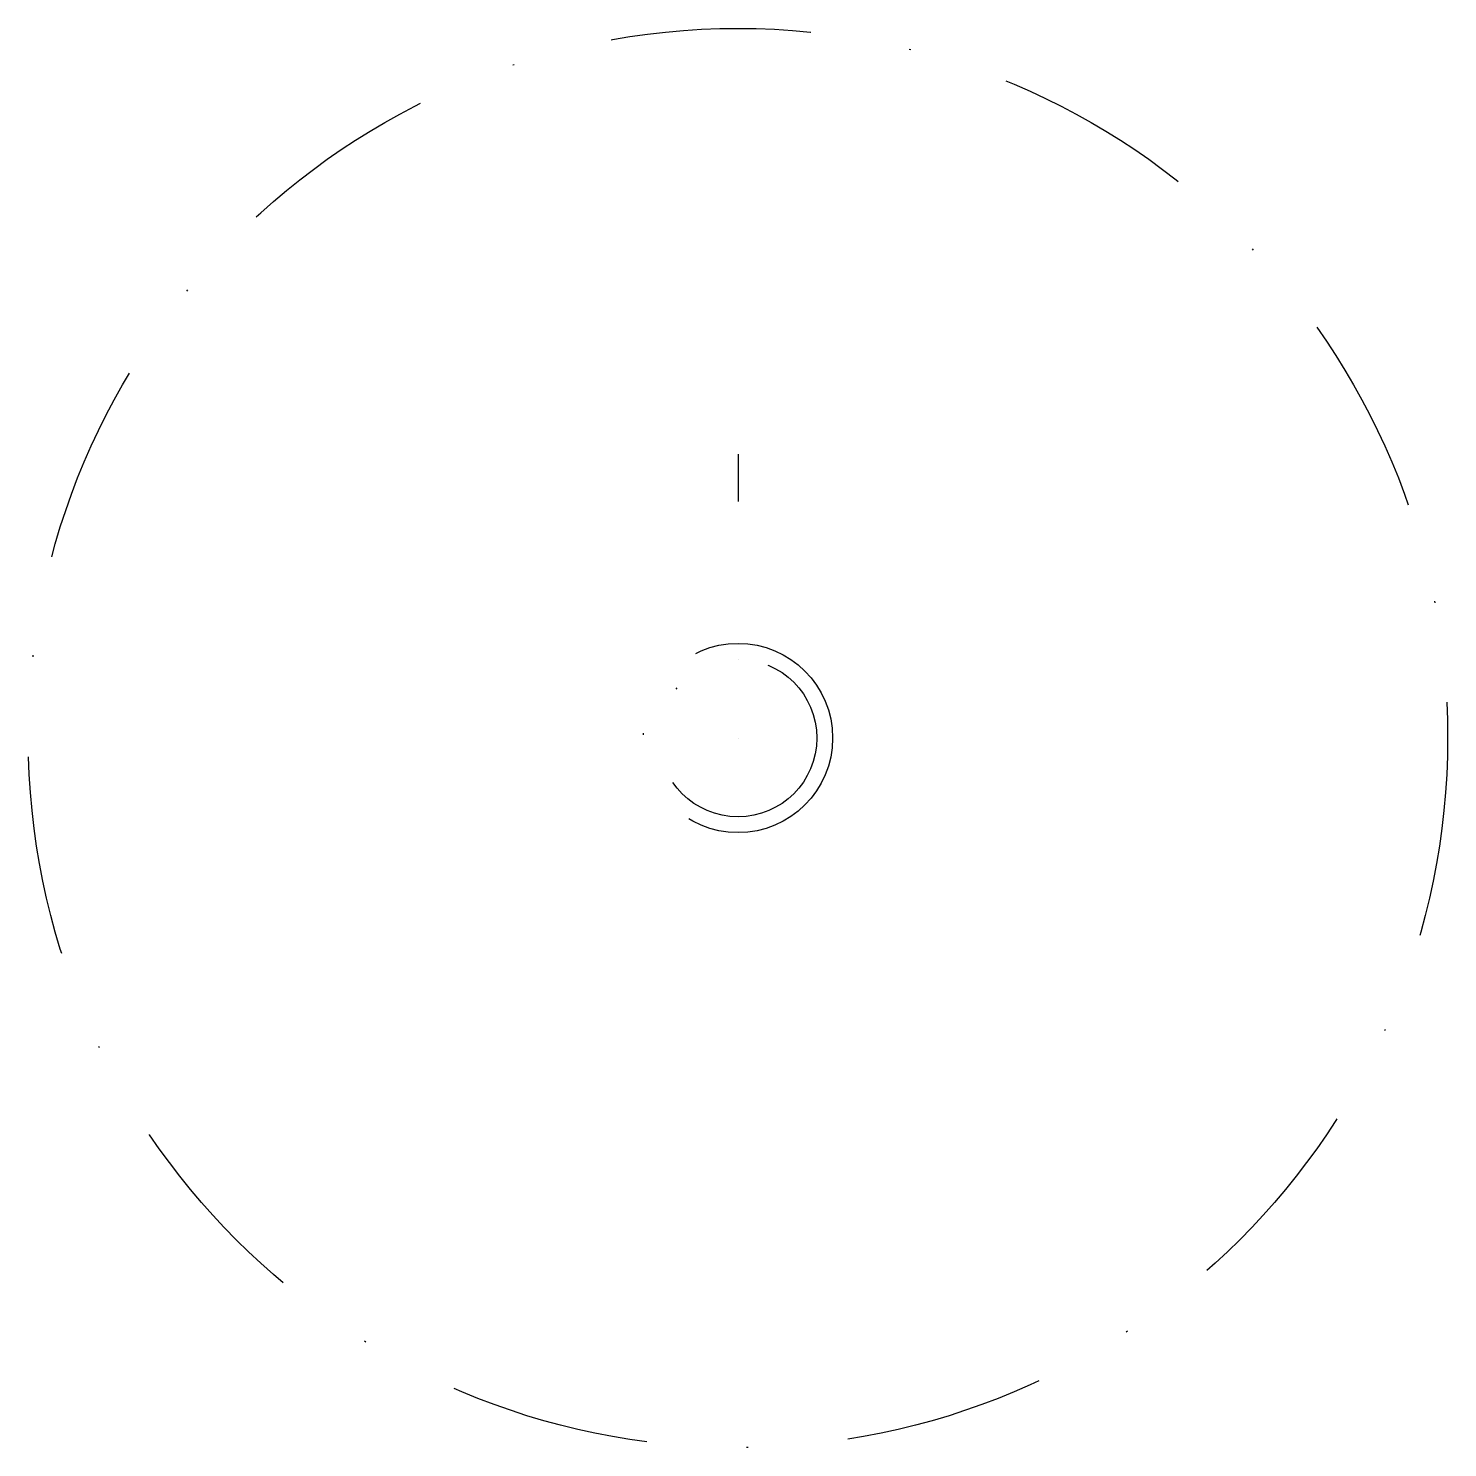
# Model space of a CAD drawing. Header units: millimetres. Extents: x -45 to 45, y -45 to 45.
import ezdxf

# ---------------------------------------------------------------- set-up
doc = ezdxf.new("R2010")
doc.units = ezdxf.units.MM
doc.linetypes.add('DASHDOT', pattern=[25.4, 12.7, -6.35, 0, -6.35])
doc.layers.add('Layer2', color=7, linetype='DASHDOT', true_color=0x061acb)

msp = doc.modelspace()

# ---------------------------------------------------------------- linework, layer by layer
at = {"layer": 'Layer2'}
for p, q in [((0, 5, -30), (0, 5, -10)), ((0, 0, -10), (0, 0, -30))]:
    msp.add_line(p, q, dxfattribs=at)
for radius in [45, 6, 5]:
    msp.add_circle((0, 0), radius, dxfattribs=at)
at = {"layer": 'Layer2', "extrusion": (1, 3.73149e-16, 0)}
msp.add_arc((18, -21), 3, 90, 180, dxfattribs=at)

doc.saveas('drawing.dxf')
